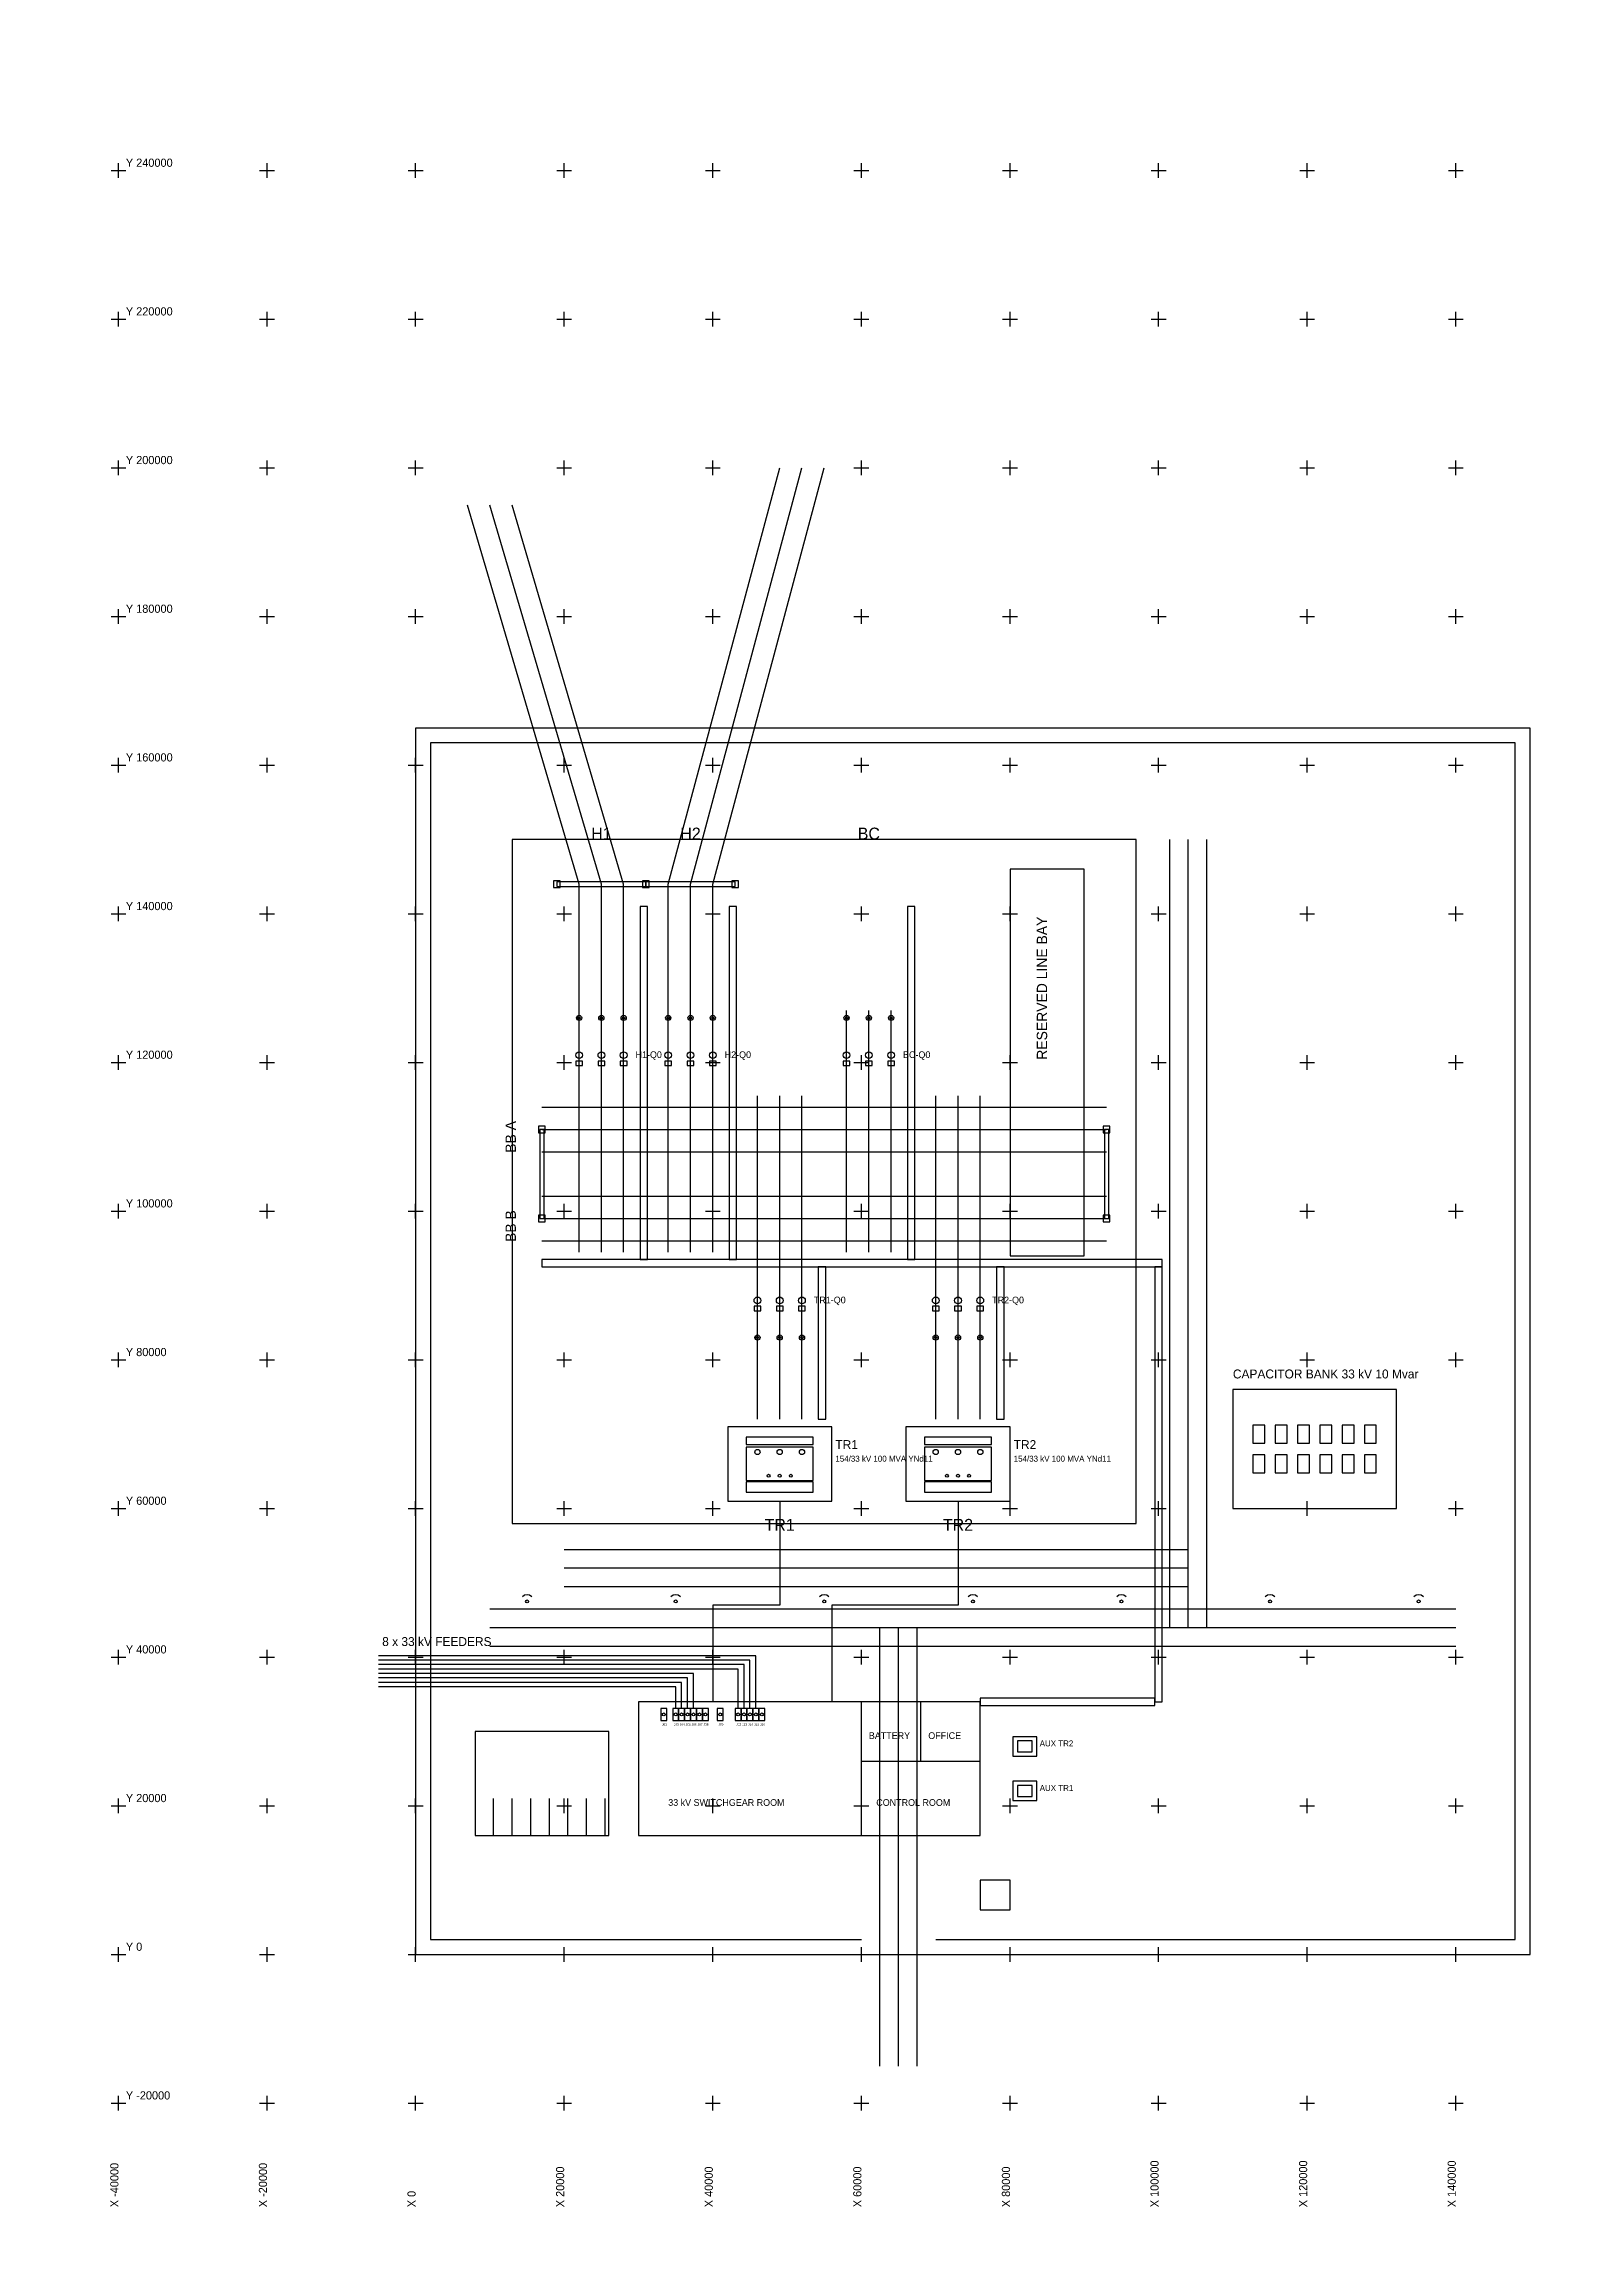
# Model space of a CAD drawing. Header units: millimetres. Extents: x -50000 to 370500, y -40000 to 257000.
# Drawn here: x -50000 to 154679, y -40000 to 257000 of the extents above; entities that cross this region are included whole.
import ezdxf
from ezdxf.enums import TextEntityAlignment as Align

# ---------------------------------------------------------------- set-up
doc = ezdxf.new("R2010")
doc.units = ezdxf.units.MM
for name, color, linetype in [('AUX-TRANSFORMERS', 2, 'Continuous'), ('BUSBAR-154KV', 1, 'Continuous'), ('CABLE-TRENCH', 8, 'Continuous'), ('CAPACITOR-BANK', 4, 'Continuous'), ('CONDUCTORS-154KV', 1, 'Continuous'), ('CONTROL-BUILDING', 2, 'Continuous'), ('FENCE', 3, 'Continuous'), ('FUTURE-BAY', 252, 'Continuous'), ('GRID-COORDINATES', 8, 'Continuous'), ('GUARD-HOUSE-BUILDING', 2, 'Continuous'), ('HV-EQUIPMENT-154KV', 4, 'Continuous'), ('LIGHTING', 50, 'Continuous'), ('MV-CABLE-33KV', 6, 'Continuous'), ('MV-FEEDER-CABLES-33KV', 6, 'Continuous'), ('OHL-154KV-INCOMING', 6, 'Continuous'), ('PARKING', 8, 'Continuous'), ('POWER-TRANSFORMERS', 2, 'Continuous'), ('PROPERTY-BOUNDARY', 30, 'Continuous'), ('ROAD-CL', 41, 'Continuous'), ('ROAD-EDGE', 41, 'Continuous'), ('ROOM-PARTITIONS', 2, 'Continuous'), ('SWITCHGEAR-33KV', 1, 'Continuous'), ('TEXT-EQUIPMENT', 7, 'Continuous'), ('YARD-GRAVEL', 252, 'Continuous')]:
    doc.layers.add(name, color=color, linetype=linetype)

# ---------------------------------------------------------------- blocks, each defined once
blk = doc.blocks.new('CB_SF6_170KV_3150A')
for points in [[(-3450, -1400), (-2550, -1400), (-2550, -800), (-3450, -800)], [(-450, -1400), (450, -1400), (450, -800), (-450, -800)], [(2550, -1400), (3450, -1400), (3450, -800), (2550, -800)]]:
    blk.add_lwpolyline(points, close=True)
for centre in [(-3000, 0), (0, 0), (3000, 0)]:
    blk.add_circle(centre, 450)
blk = doc.blocks.new('CT_170KV')
for centre, radius in [((-3000, 0), 350), ((-3000, 0), 150), ((0, 0), 350), ((0, 0), 150), ((3000, 0), 350), ((3000, 0), 150)]:
    blk.add_circle(centre, radius)
blk = doc.blocks.new('GANTRY_154KV_12M')
for points in [[(-6450, -450), (-5550, -450), (-5550, 450), (-6450, 450)], [(-6000, -300), (6000, -300), (6000, 300), (-6000, 300)], [(5550, -450), (6450, -450), (6450, 450), (5550, 450)]]:
    blk.add_lwpolyline(points, close=True)
blk = doc.blocks.new('TR_154-33KV_100MVA')
for points in [[(-7000, -5000), (7000, -5000), (7000, 5000), (-7000, 5000)], [(-4500, 2600), (4500, 2600), (4500, 3600), (-4500, 3600)], [(-4500, -2250), (4500, -2250), (4500, 2250), (-4500, 2250)], [(-4500, -3800), (4500, -3800), (4500, -2400), (-4500, -2400)]]:
    blk.add_lwpolyline(points, close=True)
for centre, radius in [((-3000, 1600), 350), ((0, 1600), 350), ((3000, 1600), 350), ((-1500, -1600), 200), ((0, -1600), 200), ((1500, -1600), 200)]:
    blk.add_circle(centre, radius)
blk = doc.blocks.new('CB_36KV_CUBICLE')
blk.add_lwpolyline([(0, 0), (800, 0), (800, 1600), (0, 1600)], close=True)
blk.add_circle((400, 800), 200)
blk = doc.blocks.new('AUX_TR_33-0.4KV_250KVA')
for points in [[(-1600, -1300), (1600, -1300), (1600, 1300), (-1600, 1300)], [(-1000, -750), (1000, -750), (1000, 750), (-1000, 750)]]:
    blk.add_lwpolyline(points, close=True)
blk = doc.blocks.new('CAPACITOR_BANK_33KV_10MVAR')
for points in [[(-8300, 800), (-6700, 800), (-6700, 3200), (-8300, 3200)], [(-5300, 800), (-3700, 800), (-3700, 3200), (-5300, 3200)], [(-2300, 800), (-700, 800), (-700, 3200), (-2300, 3200)], [(700, 800), (2300, 800), (2300, 3200), (700, 3200)], [(3700, 800), (5300, 800), (5300, 3200), (3700, 3200)], [(6700, 800), (8300, 800), (8300, 3200), (6700, 3200)], [(-8300, -3200), (-6700, -3200), (-6700, -800), (-8300, -800)], [(-5300, -3200), (-3700, -3200), (-3700, -800), (-5300, -800)], [(-2300, -3200), (-700, -3200), (-700, -800), (-2300, -800)], [(700, -3200), (2300, -3200), (2300, -800), (700, -800)], [(3700, -3200), (5300, -3200), (5300, -800), (3700, -800)], [(6700, -3200), (8300, -3200), (8300, -800), (6700, -800)]]:
    blk.add_lwpolyline(points, close=True)
blk = doc.blocks.new('LIGHTING_POLE_8M')
blk.add_circle((0, 0), 200)
blk.add_arc((0, 0), 900, 45, 135)

msp = doc.modelspace()

# ---------------------------------------------------------------- linework, layer by layer
at = {"layer": 'BUSBAR-154KV'}
for p, q in [((17000, 114000), (93000, 114000)), ((17000, 111000), (93000, 111000)), ((17000, 108000), (93000, 108000)), ((17000, 102000), (93000, 102000)), ((17000, 99000), (93000, 99000)), ((17000, 96000), (93000, 96000))]:
    msp.add_line(p, q, dxfattribs=at)
at = {"layer": 'CABLE-TRENCH'}
for points in [[(30200, 93500), (31200, 93500), (31200, 141000), (30200, 141000)], [(42200, 93500), (43200, 93500), (43200, 141000), (42200, 141000)], [(66200, 93500), (67200, 93500), (67200, 141000), (66200, 141000)], [(17000, 92500), (100500, 92500), (100500, 93500), (17000, 93500)], [(54200, 72000), (55200, 72000), (55200, 92500), (54200, 92500)], [(78200, 72000), (79200, 72000), (79200, 92500), (78200, 92500)], [(99500, 34000), (100500, 34000), (100500, 92500), (99500, 92500)], [(76000, 33500), (99500, 33500), (99500, 34500), (76000, 34500)]]:
    msp.add_lwpolyline(points, close=True, dxfattribs=at)
at = {"layer": 'CAPACITOR-BANK'}
msp.add_lwpolyline([(110000, 60000), (132000, 60000), (132000, 76000), (110000, 76000)], close=True, dxfattribs=at)
at = {"layer": 'CONDUCTORS-154KV'}
for p, q in [((22000, 94500), (22000, 144000)), ((25000, 94500), (25000, 144000)), ((28000, 94500), (28000, 144000)), ((34000, 94500), (34000, 144000)), ((37000, 94500), (37000, 144000)), ((40000, 94500), (40000, 144000)), ((58000, 94500), (58000, 127000)), ((61000, 94500), (61000, 127000)), ((64000, 94500), (64000, 127000)), ((46000, 72000), (46000, 115500)), ((49000, 72000), (49000, 115500)), ((52000, 72000), (52000, 115500)), ((70000, 72000), (70000, 115500)), ((73000, 72000), (73000, 115500)), ((76000, 72000), (76000, 115500))]:
    msp.add_line(p, q, dxfattribs=at)
at = {"layer": 'CONTROL-BUILDING'}
msp.add_lwpolyline([(30000, 16000), (76000, 16000), (76000, 34000), (30000, 34000)], close=True, dxfattribs=at)
at = {"layer": 'FENCE'}
msp.add_lwpolyline([(70000, 2000), (148000, 2000), (148000, 163000), (2000, 163000), (2000, 2000), (60000, 2000)], dxfattribs=at)
at = {"layer": 'FUTURE-BAY'}
msp.add_lwpolyline([(80000, 94000), (90000, 94000), (90000, 146000), (80000, 146000)], close=True, dxfattribs=at)
at = {"layer": 'GRID-COORDINATES'}
for p, q in [((-40000, 239000), (-40000, 241000)), ((-20000, 239000), (-20000, 241000)), ((0, 239000), (0, 241000)), ((20000, 239000), (20000, 241000)), ((40000, 239000), (40000, 241000)), ((60000, 239000), (60000, 241000)), ((80000, 239000), (80000, 241000)), ((100000, 239000), (100000, 241000)), ((120000, 239000), (120000, 241000)), ((140000, 239000), (140000, 241000)), ((-41000, 240000), (-39000, 240000)), ((-21000, 240000), (-19000, 240000)), ((-1000, 240000), (1000, 240000)), ((19000, 240000), (21000, 240000)), ((39000, 240000), (41000, 240000)), ((59000, 240000), (61000, 240000)), ((79000, 240000), (81000, 240000)), ((99000, 240000), (101000, 240000)), ((119000, 240000), (121000, 240000)), ((139000, 240000), (141000, 240000)), ((-41000, 220000), (-39000, 220000)), ((-40000, 219000), (-40000, 221000)), ((-21000, 220000), (-19000, 220000)), ((-20000, 219000), (-20000, 221000)), ((-1000, 220000), (1000, 220000)), ((0, 219000), (0, 221000)), ((19000, 220000), (21000, 220000)), ((20000, 219000), (20000, 221000)), ((39000, 220000), (41000, 220000)), ((40000, 219000), (40000, 221000)), ((59000, 220000), (61000, 220000)), ((60000, 219000), (60000, 221000)), ((79000, 220000), (81000, 220000)), ((80000, 219000), (80000, 221000)), ((99000, 220000), (101000, 220000)), ((100000, 219000), (100000, 221000)), ((119000, 220000), (121000, 220000)), ((120000, 219000), (120000, 221000)), ((139000, 220000), (141000, 220000)), ((140000, 219000), (140000, 221000)), ((-41000, 200000), (-39000, 200000)), ((-40000, 199000), (-40000, 201000)), ((-21000, 200000), (-19000, 200000)), ((-20000, 199000), (-20000, 201000)), ((-1000, 200000), (1000, 200000)), ((0, 199000), (0, 201000)), ((19000, 200000), (21000, 200000)), ((20000, 199000), (20000, 201000)), ((39000, 200000), (41000, 200000)), ((40000, 199000), (40000, 201000)), ((59000, 200000), (61000, 200000)), ((60000, 199000), (60000, 201000)), ((79000, 200000), (81000, 200000)), ((80000, 199000), (80000, 201000)), ((99000, 200000), (101000, 200000)), ((100000, 199000), (100000, 201000)), ((119000, 200000), (121000, 200000)), ((120000, 199000), (120000, 201000)), ((139000, 200000), (141000, 200000)), ((140000, 199000), (140000, 201000)), ((-41000, 180000), (-39000, 180000)), ((-40000, 179000), (-40000, 181000)), ((-21000, 180000), (-19000, 180000)), ((-20000, 179000), (-20000, 181000)), ((-1000, 180000), (1000, 180000)), ((0, 179000), (0, 181000)), ((19000, 180000), (21000, 180000)), ((20000, 179000), (20000, 181000)), ((39000, 180000), (41000, 180000)), ((40000, 179000), (40000, 181000)), ((59000, 180000), (61000, 180000)), ((60000, 179000), (60000, 181000)), ((79000, 180000), (81000, 180000)), ((80000, 179000), (80000, 181000)), ((99000, 180000), (101000, 180000)), ((100000, 179000), (100000, 181000)), ((119000, 180000), (121000, 180000)), ((120000, 179000), (120000, 181000)), ((139000, 180000), (141000, 180000)), ((140000, 179000), (140000, 181000)), ((-40000, 159000), (-40000, 161000)), ((-20000, 159000), (-20000, 161000)), ((0, 159000), (0, 161000)), ((20000, 159000), (20000, 161000)), ((40000, 159000), (40000, 161000)), ((60000, 159000), (60000, 161000)), ((80000, 159000), (80000, 161000)), ((100000, 159000), (100000, 161000)), ((120000, 159000), (120000, 161000)), ((140000, 159000), (140000, 161000)), ((-41000, 160000), (-39000, 160000)), ((-21000, 160000), (-19000, 160000)), ((-1000, 160000), (1000, 160000)), ((19000, 160000), (21000, 160000)), ((39000, 160000), (41000, 160000)), ((59000, 160000), (61000, 160000)), ((79000, 160000), (81000, 160000)), ((99000, 160000), (101000, 160000)), ((119000, 160000), (121000, 160000)), ((139000, 160000), (141000, 160000)), ((-41000, 140000), (-39000, 140000)), ((-40000, 139000), (-40000, 141000)), ((-21000, 140000), (-19000, 140000)), ((-20000, 139000), (-20000, 141000)), ((-1000, 140000), (1000, 140000)), ((0, 139000), (0, 141000)), ((19000, 140000), (21000, 140000)), ((20000, 139000), (20000, 141000)), ((39000, 140000), (41000, 140000)), ((40000, 139000), (40000, 141000)), ((59000, 140000), (61000, 140000)), ((60000, 139000), (60000, 141000)), ((79000, 140000), (81000, 140000)), ((80000, 139000), (80000, 141000)), ((99000, 140000), (101000, 140000)), ((100000, 139000), (100000, 141000)), ((119000, 140000), (121000, 140000)), ((120000, 139000), (120000, 141000)), ((139000, 140000), (141000, 140000)), ((140000, 139000), (140000, 141000)), ((-41000, 120000), (-39000, 120000)), ((-40000, 119000), (-40000, 121000)), ((-21000, 120000), (-19000, 120000)), ((-20000, 119000), (-20000, 121000)), ((-1000, 120000), (1000, 120000)), ((0, 119000), (0, 121000)), ((19000, 120000), (21000, 120000)), ((20000, 119000), (20000, 121000)), ((39000, 120000), (41000, 120000)), ((40000, 119000), (40000, 121000)), ((59000, 120000), (61000, 120000)), ((60000, 119000), (60000, 121000)), ((79000, 120000), (81000, 120000)), ((80000, 119000), (80000, 121000)), ((99000, 120000), (101000, 120000)), ((100000, 119000), (100000, 121000)), ((119000, 120000), (121000, 120000)), ((120000, 119000), (120000, 121000)), ((139000, 120000), (141000, 120000)), ((140000, 119000), (140000, 121000)), ((-40000, 99000), (-40000, 101000)), ((-20000, 99000), (-20000, 101000)), ((0, 99000), (0, 101000)), ((20000, 99000), (20000, 101000)), ((40000, 99000), (40000, 101000)), ((60000, 99000), (60000, 101000)), ((80000, 99000), (80000, 101000)), ((100000, 99000), (100000, 101000)), ((120000, 99000), (120000, 101000)), ((140000, 99000), (140000, 101000)), ((-41000, 100000), (-39000, 100000)), ((-21000, 100000), (-19000, 100000)), ((-1000, 100000), (1000, 100000)), ((19000, 100000), (21000, 100000)), ((39000, 100000), (41000, 100000)), ((59000, 100000), (61000, 100000)), ((79000, 100000), (81000, 100000)), ((99000, 100000), (101000, 100000)), ((119000, 100000), (121000, 100000)), ((139000, 100000), (141000, 100000)), ((-40000, 79000), (-40000, 81000)), ((-20000, 79000), (-20000, 81000)), ((0, 79000), (0, 81000)), ((20000, 79000), (20000, 81000)), ((40000, 79000), (40000, 81000)), ((60000, 79000), (60000, 81000)), ((80000, 79000), (80000, 81000)), ((100000, 79000), (100000, 81000)), ((120000, 79000), (120000, 81000)), ((140000, 79000), (140000, 81000)), ((-41000, 80000), (-39000, 80000)), ((-21000, 80000), (-19000, 80000)), ((-1000, 80000), (1000, 80000)), ((19000, 80000), (21000, 80000)), ((39000, 80000), (41000, 80000)), ((59000, 80000), (61000, 80000)), ((79000, 80000), (81000, 80000)), ((99000, 80000), (101000, 80000)), ((119000, 80000), (121000, 80000)), ((139000, 80000), (141000, 80000)), ((-41000, 60000), (-39000, 60000)), ((-40000, 59000), (-40000, 61000)), ((-21000, 60000), (-19000, 60000)), ((-20000, 59000), (-20000, 61000)), ((-1000, 60000), (1000, 60000)), ((0, 59000), (0, 61000)), ((19000, 60000), (21000, 60000)), ((20000, 59000), (20000, 61000)), ((39000, 60000), (41000, 60000)), ((40000, 59000), (40000, 61000)), ((59000, 60000), (61000, 60000)), ((60000, 59000), (60000, 61000)), ((79000, 60000), (81000, 60000)), ((80000, 59000), (80000, 61000)), ((99000, 60000), (101000, 60000)), ((100000, 59000), (100000, 61000)), ((119000, 60000), (121000, 60000)), ((120000, 59000), (120000, 61000)), ((139000, 60000), (141000, 60000)), ((140000, 59000), (140000, 61000)), ((-41000, 40000), (-39000, 40000)), ((-40000, 39000), (-40000, 41000)), ((-21000, 40000), (-19000, 40000)), ((-20000, 39000), (-20000, 41000)), ((-1000, 40000), (1000, 40000)), ((0, 39000), (0, 41000)), ((19000, 40000), (21000, 40000)), ((20000, 39000), (20000, 41000)), ((39000, 40000), (41000, 40000)), ((40000, 39000), (40000, 41000)), ((59000, 40000), (61000, 40000)), ((60000, 39000), (60000, 41000)), ((79000, 40000), (81000, 40000)), ((80000, 39000), (80000, 41000)), ((99000, 40000), (101000, 40000)), ((100000, 39000), (100000, 41000)), ((119000, 40000), (121000, 40000)), ((120000, 39000), (120000, 41000)), ((139000, 40000), (141000, 40000)), ((140000, 39000), (140000, 41000)), ((-40000, 19000), (-40000, 21000)), ((-20000, 19000), (-20000, 21000)), ((0, 19000), (0, 21000)), ((20000, 19000), (20000, 21000)), ((40000, 19000), (40000, 21000)), ((60000, 19000), (60000, 21000)), ((80000, 19000), (80000, 21000)), ((100000, 19000), (100000, 21000)), ((120000, 19000), (120000, 21000)), ((140000, 19000), (140000, 21000)), ((-41000, 20000), (-39000, 20000)), ((-21000, 20000), (-19000, 20000)), ((-1000, 20000), (1000, 20000)), ((19000, 20000), (21000, 20000)), ((39000, 20000), (41000, 20000)), ((59000, 20000), (61000, 20000)), ((79000, 20000), (81000, 20000)), ((99000, 20000), (101000, 20000)), ((119000, 20000), (121000, 20000)), ((139000, 20000), (141000, 20000)), ((-41000, 0), (-39000, 0)), ((-40000, -1000), (-40000, 1000)), ((-21000, 0), (-19000, 0)), ((-20000, -1000), (-20000, 1000)), ((-1000, 0), (1000, 0)), ((0, -1000), (0, 1000)), ((19000, 0), (21000, 0)), ((20000, -1000), (20000, 1000)), ((39000, 0), (41000, 0)), ((40000, -1000), (40000, 1000)), ((59000, 0), (61000, 0)), ((60000, -1000), (60000, 1000)), ((79000, 0), (81000, 0)), ((80000, -1000), (80000, 1000)), ((99000, 0), (101000, 0)), ((100000, -1000), (100000, 1000)), ((119000, 0), (121000, 0)), ((120000, -1000), (120000, 1000)), ((139000, 0), (141000, 0)), ((140000, -1000), (140000, 1000)), ((-41000, -20000), (-39000, -20000)), ((-40000, -21000), (-40000, -19000)), ((-21000, -20000), (-19000, -20000)), ((-20000, -21000), (-20000, -19000)), ((-1000, -20000), (1000, -20000)), ((0, -21000), (0, -19000)), ((19000, -20000), (21000, -20000)), ((20000, -21000), (20000, -19000)), ((39000, -20000), (41000, -20000)), ((40000, -21000), (40000, -19000)), ((59000, -20000), (61000, -20000)), ((60000, -21000), (60000, -19000)), ((79000, -20000), (81000, -20000)), ((80000, -21000), (80000, -19000)), ((99000, -20000), (101000, -20000)), ((100000, -21000), (100000, -19000)), ((119000, -20000), (121000, -20000)), ((120000, -21000), (120000, -19000)), ((139000, -20000), (141000, -20000)), ((140000, -21000), (140000, -19000))]:
    msp.add_line(p, q, dxfattribs=at)
at = {"layer": 'GUARD-HOUSE-BUILDING'}
msp.add_lwpolyline([(76000, 6000), (80000, 6000), (80000, 10000), (76000, 10000)], close=True, dxfattribs=at)
at = {"layer": 'MV-CABLE-33KV'}
for points in [[(49000, 61000), (49000, 47000), (40000, 47000), (40000, 34000)], [(73000, 61000), (73000, 47000), (56000, 47000), (56000, 34000)]]:
    msp.add_lwpolyline(points, dxfattribs=at)
at = {"layer": 'MV-FEEDER-CABLES-33KV'}
for points in [[(45800, 33100), (45800, 40200), (-5000, 40200)], [(45000, 33100), (45000, 39600), (-5000, 39600)], [(44200, 33100), (44200, 39000), (-5000, 39000)], [(43400, 33100), (43400, 38400), (-5000, 38400)], [(37400, 33100), (37400, 37800), (-5000, 37800)], [(36600, 33100), (36600, 37200), (-5000, 37200)], [(35800, 33100), (35800, 36600), (-5000, 36600)], [(35000, 33100), (35000, 36000), (-5000, 36000)]]:
    msp.add_lwpolyline(points, dxfattribs=at)
at = {"layer": 'OHL-154KV-INCOMING'}
for p, q in [((34000, 144000), (49000, 200000)), ((37000, 144000), (52000, 200000)), ((40000, 144000), (55000, 200000)), ((22000, 144000), (7000, 195000)), ((25000, 144000), (10000, 195000)), ((28000, 144000), (13000, 195000))]:
    msp.add_line(p, q, dxfattribs=at)
at = {"layer": 'PARKING'}
for p, q in [((10500, 16000), (10500, 21000)), ((13000, 16000), (13000, 21000)), ((15500, 16000), (15500, 21000)), ((18000, 16000), (18000, 21000)), ((20500, 16000), (20500, 21000)), ((23000, 16000), (23000, 21000)), ((25500, 16000), (25500, 21000))]:
    msp.add_line(p, q, dxfattribs=at)
msp.add_lwpolyline([(8000, 16000), (26000, 16000), (26000, 30000), (8000, 30000)], close=True, dxfattribs=at)
at = {"layer": 'PROPERTY-BOUNDARY'}
msp.add_lwpolyline([(0, 0), (150000, 0), (150000, 165000), (0, 165000)], close=True, dxfattribs=at)
at = {"layer": 'ROAD-CL'}
for points in [[(104000, 44000), (104000, 150000)], [(20000, 52000), (104000, 52000)], [(10000, 44000), (140000, 44000)], [(65000, -15000), (65000, 44000)]]:
    msp.add_lwpolyline(points, dxfattribs=at)
at = {"layer": 'ROAD-EDGE'}
for points in [[(101500, 44000), (101500, 150000)], [(106500, 44000), (106500, 150000)], [(20000, 54500), (104000, 54500)], [(20000, 49500), (104000, 49500)], [(10000, 46500), (140000, 46500)], [(62500, -15000), (62500, 44000)], [(67500, -15000), (67500, 44000)], [(10000, 41500), (140000, 41500)]]:
    msp.add_lwpolyline(points, dxfattribs=at)
at = {"layer": 'ROOM-PARTITIONS'}
for p, q in [((60000, 16000), (60000, 34000)), ((68000, 26000), (68000, 34000)), ((60000, 26000), (76000, 26000))]:
    msp.add_line(p, q, dxfattribs=at)
at = {"layer": 'YARD-GRAVEL'}
msp.add_lwpolyline([(13000, 58000), (97000, 58000), (97000, 150000), (13000, 150000)], close=True, dxfattribs=at)

# ---------------------------------------------------------------- block references
at = {"layer": 'AUX-TRANSFORMERS'}
ref = msp.add_blockref('AUX_TR_33-0.4KV_250KVA', (82000, 28000), dxfattribs=at)
ref.add_attrib('ID', 'AUX TR2', (84000, 28000), dxfattribs={"height": 800})
ref = msp.add_blockref('AUX_TR_33-0.4KV_250KVA', (82000, 22000), dxfattribs=at)
ref.add_attrib('ID', 'AUX TR1', (84000, 22000), dxfattribs={"height": 800})
at = {"layer": 'CAPACITOR-BANK'}
msp.add_blockref('CAPACITOR_BANK_33KV_10MVAR', (121000, 68000), dxfattribs=at)
at = {"layer": 'HV-EQUIPMENT-154KV'}
for name, p in [('GANTRY_154KV_12M', (25000, 144000)), ('GANTRY_154KV_12M', (37000, 144000)), ('CT_170KV', (25000, 126000)), ('CT_170KV', (37000, 126000)), ('CT_170KV', (61000, 126000)), ('CT_170KV', (49000, 83000)), ('CT_170KV', (73000, 83000))]:
    msp.add_blockref(name, p, dxfattribs=at)
ref = msp.add_blockref('CB_SF6_170KV_3150A', (25000, 121000), dxfattribs=at)
ref.add_attrib('ID', 'H1-Q0', (29600, 120600), dxfattribs={"height": 900})
ref = msp.add_blockref('CB_SF6_170KV_3150A', (37000, 121000), dxfattribs=at)
ref.add_attrib('ID', 'H2-Q0', (41600, 120600), dxfattribs={"height": 900})
ref = msp.add_blockref('CB_SF6_170KV_3150A', (61000, 121000), dxfattribs=at)
ref.add_attrib('ID', 'BC-Q0', (65600, 120600), dxfattribs={"height": 900})
at = {"layer": 'HV-EQUIPMENT-154KV', "rotation": 90}
for p in [(17000, 105000), (93000, 105000)]:
    msp.add_blockref('GANTRY_154KV_12M', p, dxfattribs=at)
at = {"layer": 'HV-EQUIPMENT-154KV'}
ref = msp.add_blockref('CB_SF6_170KV_3150A', (49000, 88000), dxfattribs=at)
ref.add_attrib('ID', 'TR1-Q0', (53600, 87600), dxfattribs={"height": 900})
ref = msp.add_blockref('CB_SF6_170KV_3150A', (73000, 88000), dxfattribs=at)
ref.add_attrib('ID', 'TR2-Q0', (77600, 87600), dxfattribs={"height": 900})
at = {"layer": 'LIGHTING'}
for p in [(15000, 47500), (35000, 47500), (55000, 47500), (75000, 47500), (95000, 47500), (115000, 47500), (135000, 47500)]:
    msp.add_blockref('LIGHTING_POLE_8M', p, dxfattribs=at)
at = {"layer": 'POWER-TRANSFORMERS'}
ref = msp.add_blockref('TR_154-33KV_100MVA', (49000, 66000), dxfattribs=at)
ref.add_attrib('ID', 'TR1', (56500, 68000), dxfattribs={"height": 1200})
ref.add_attrib('RATING', '154/33 kV 100 MVA YNd11', (56500, 66300), dxfattribs={"height": 800})
ref = msp.add_blockref('TR_154-33KV_100MVA', (73000, 66000), dxfattribs=at)
ref.add_attrib('ID', 'TR2', (80500, 68000), dxfattribs={"height": 1200})
ref.add_attrib('RATING', '154/33 kV 100 MVA YNd11', (80500, 66300), dxfattribs={"height": 800})
at = {"layer": 'SWITCHGEAR-33KV'}
ref = msp.add_blockref('CB_36KV_CUBICLE', (33000, 31500), dxfattribs=at)
ref.add_attrib('ID', 'J01', (33150, 30800), dxfattribs={"height": 300})
ref = msp.add_blockref('CB_36KV_CUBICLE', (34600, 31500), dxfattribs=at)
ref.add_attrib('ID', 'J03', (34750, 30800), dxfattribs={"height": 300})
ref = msp.add_blockref('CB_36KV_CUBICLE', (35400, 31500), dxfattribs=at)
ref.add_attrib('ID', 'J04', (35550, 30800), dxfattribs={"height": 300})
ref = msp.add_blockref('CB_36KV_CUBICLE', (36200, 31500), dxfattribs=at)
ref.add_attrib('ID', 'J05', (36350, 30800), dxfattribs={"height": 300})
ref = msp.add_blockref('CB_36KV_CUBICLE', (37000, 31500), dxfattribs=at)
ref.add_attrib('ID', 'J06', (37150, 30800), dxfattribs={"height": 300})
ref = msp.add_blockref('CB_36KV_CUBICLE', (37800, 31500), dxfattribs=at)
ref.add_attrib('ID', 'J07', (37950, 30800), dxfattribs={"height": 300})
ref = msp.add_blockref('CB_36KV_CUBICLE', (38600, 31500), dxfattribs=at)
ref.add_attrib('ID', 'J08', (38750, 30800), dxfattribs={"height": 300})
ref = msp.add_blockref('CB_36KV_CUBICLE', (40600, 31500), dxfattribs=at)
ref.add_attrib('ID', 'J09', (40750, 30800), dxfattribs={"height": 300})
ref = msp.add_blockref('CB_36KV_CUBICLE', (43000, 31500), dxfattribs=at)
ref.add_attrib('ID', 'J12', (43150, 30800), dxfattribs={"height": 300})
ref = msp.add_blockref('CB_36KV_CUBICLE', (43800, 31500), dxfattribs=at)
ref.add_attrib('ID', 'J13', (43950, 30800), dxfattribs={"height": 300})
ref = msp.add_blockref('CB_36KV_CUBICLE', (44600, 31500), dxfattribs=at)
ref.add_attrib('ID', 'J14', (44750, 30800), dxfattribs={"height": 300})
ref = msp.add_blockref('CB_36KV_CUBICLE', (45400, 31500), dxfattribs=at)
ref.add_attrib('ID', 'J15', (45550, 30800), dxfattribs={"height": 300})
ref = msp.add_blockref('CB_36KV_CUBICLE', (46200, 31500), dxfattribs=at)
ref.add_attrib('ID', 'J16', (46350, 30800), dxfattribs={"height": 300})

# ---------------------------------------------------------------- texts
at = {"layer": 'CAPACITOR-BANK'}
msp.add_text('CAPACITOR BANK 33 kV 10 Mvar', height=1200, dxfattribs=at).set_placement((110000, 77500))
at = {"layer": 'FUTURE-BAY'}
msp.add_text('RESERVED LINE BAY', height=1400, rotation=90, dxfattribs=at).set_placement((85000, 130000), align=Align.CENTER)
at = {"layer": 'GRID-COORDINATES'}
for s, p in [('Y 240000', (-39000, 240500)), ('Y 220000', (-39000, 220500)), ('Y 200000', (-39000, 200500)), ('Y 180000', (-39000, 180500)), ('Y 160000', (-39000, 160500)), ('Y 140000', (-39000, 140500)), ('Y 120000', (-39000, 120500)), ('Y 100000', (-39000, 100500)), ('Y 80000', (-39000, 80500)), ('Y 60000', (-39000, 60500)), ('Y 40000', (-39000, 40500)), ('Y 20000', (-39000, 20500)), ('Y 0', (-39000, 500)), ('Y -20000', (-39000, -19500))]:
    msp.add_text(s, height=1100, dxfattribs=at).set_placement(p)
for s, p in [('X -40000', (-40000, -34000)), ('X -20000', (-20000, -34000)), ('X 20000', (20000, -34000)), ('X 40000', (40000, -34000)), ('X 60000', (60000, -34000)), ('X 80000', (80000, -34000)), ('X 100000', (100000, -34000)), ('X 120000', (120000, -34000)), ('X 140000', (140000, -34000)), ('X 0', (0, -34000))]:
    msp.add_text(s, height=1100, rotation=90, dxfattribs=at).set_placement(p)
at = {"layer": 'TEXT-EQUIPMENT'}
for s, p in [('H1', (25000, 150000)), ('H2', (37000, 150000)), ('BC', (61000, 150000)), ('TR1', (49000, 57000)), ('TR2', (73000, 57000))]:
    msp.add_text(s, height=1600, dxfattribs=at).set_placement(p, align=Align.CENTER)
for s, p in [('BB A', (13500, 110000)), ('BB B', (13500, 98000))]:
    msp.add_text(s, height=1400, rotation=90, dxfattribs=at).set_placement(p, align=Align.CENTER)
for s, height, p in [('8 x 33 kV FEEDERS', 1200, (-4500, 41500)), ('BATTERY', 900, (61000, 29000)), ('OFFICE', 900, (69000, 29000)), ('33 kV SWITCHGEAR ROOM', 900, (34000, 20000)), ('CONTROL ROOM', 900, (62000, 20000))]:
    msp.add_text(s, height=height, dxfattribs=at).set_placement(p)

doc.saveas('drawing.dxf')
